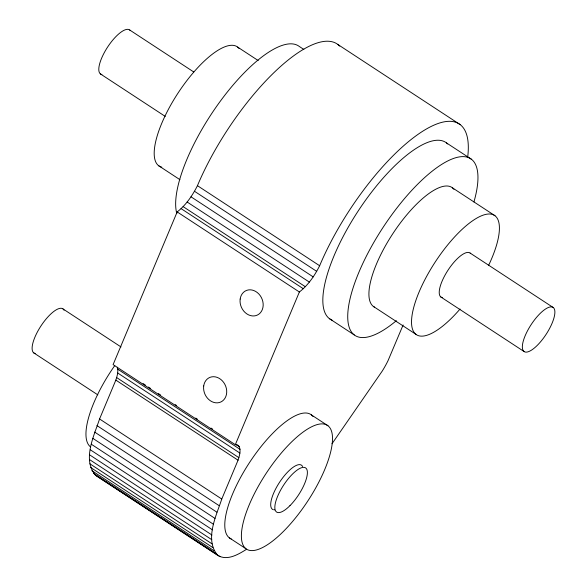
<?xml version="1.0" encoding="UTF-8"?>
<svg xmlns="http://www.w3.org/2000/svg" width="587" height="587" viewBox="0 0 587 587"><rect width="100%" height="100%" fill="white"/><g stroke="black" fill="none" stroke-linecap="round" stroke-linejoin="round"><path stroke-width="0.88" d="M246.503 549.315C238.344 554.429 227.11 561.209 217.682 555.309L95.483 475.235C82.121 459.46 94.081 435.73 99.57 418.971L115.844 380.112C117.121 376.01 118.713 371.476 117.29 367.22M217.682 555.309C204.327 539.541 216.287 515.804 221.769 499.045L238.051 460.193C239.43 455.872 241.008 451.065 239.305 446.619L237.691 445.041L235.306 444.689L113.1 364.615L177.179 211.922C185.998 205.046 192.463 195.574 197.445 185.668A131.84 44.561 -56.8 0 1 272.669 73.881A131.84 44.561 -56.8 0 1 339.682 46.079M235.306 444.689L299.377 291.996C308.204 285.121 314.661 275.655 319.644 265.742A131.84 44.561 -56.8 0 1 415.633 136.081A131.84 44.561 -56.8 0 1 467.685 157.162M403.108 324.993L388.014 360.712A41.919 14.169 -56.8 0 1 382.335 370.933L332 443.765M95.483 475.235L220.118 556.703M337.921 44.517L460.12 124.591M303.853 49.447L299.319 46.476A105.609 35.697 -56.8 0 0 220.14 101.441A105.609 35.697 -56.8 0 0 176.819 213.595M446.465 142.898L471.405 159.238M237.64 47.085L258.207 60.556M452.372 187.789L495.017 215.737M129.705 30.003L193.769 71.981M470.128 253.07L553.262 307.551A26.4 8.922 -56.8 0 1 537.472 345.171A26.4 8.922 -56.8 0 1 525.13 335.815A26.4 8.922 -56.8 0 1 553.262 307.551M100.428 73.925L165.255 116.409M440.852 297L523.986 351.474M197.445 185.668L319.644 265.742M158.585 165.681L179.908 179.659M373.317 306.392L415.963 334.341M194.488 191.274L316.694 271.355M190.995 196.814L313.201 276.895M187.143 202.016L309.342 282.09M183.115 206.617L305.313 286.698M181.097 208.627L303.296 288.701M177.179 211.922L299.377 291.996M329.344 318.602L354.284 334.942M311.33 414.862L327.957 425.751A73.925 24.984 -56.8 0 1 283.748 531.103A73.925 24.984 -56.8 0 1 249.189 504.901A73.925 24.984 -56.8 0 1 327.957 425.751M63.014 308.945L120.981 346.932M143.067 383.553L145.363 385.057M148.416 387.06L150.705 388.557M158.343 393.561L160.633 395.066M175.146 404.575L176.672 405.573M195.772 418.091L197.298 419.089M211.041 428.099L212.575 429.097M236.253 444.616L239.305 446.619M117.855 369.267L240.054 449.341M117.708 373.009L239.914 453.083M116.681 377.588L238.88 457.662M115.844 380.112L238.051 460.193M33.738 352.875L97.802 394.853M99.57 418.971L221.769 499.045M96.936 425.582L219.142 505.664M94.654 432.091L216.86 512.165M92.775 438.32L214.981 518.402M91.323 444.234L213.521 524.308M229.348 537.853L245.975 548.75M90.295 449.781L212.501 529.856M89.716 454.918L211.914 534.992M89.576 459.606L211.782 539.68M89.884 463.811L212.09 543.892M90.64 467.501L212.839 547.583M91.829 470.657L214.028 550.731M93.443 473.239L215.649 553.314M231.241 538.939A73.925 24.984 -56.8 0 1 250.385 461.228A73.925 24.984 -56.8 0 1 312.915 416.41M332.051 320.15A105.609 35.697 -56.8 0 1 358.129 211.063A105.609 35.697 -56.8 0 1 447.654 143.925M374.499 307.14A71.284 24.096 -56.8 0 1 394.178 231.645A71.284 24.096 -56.8 0 1 453.898 189.285M460.054 309.026A71.284 24.096 -56.8 0 1 412.162 314.669A71.284 24.096 -56.8 0 1 474.399 219.582A71.284 24.096 -56.8 0 1 488.575 265.441M442.312 297.602A26.4 8.922 -56.8 0 1 447.734 270.6A26.4 8.922 -56.8 0 1 470.693 253.628M90.515 446.883A73.925 24.984 -56.8 0 1 114.744 365.613M35.198 353.477A26.4 8.922 -56.8 0 1 41.251 325.506A26.4 8.922 -56.8 0 1 64.034 310.215M161.792 167.17A71.284 24.096 -56.8 0 1 177.729 93.531A71.284 24.096 -56.8 0 1 239.166 48.582M101.889 74.534A26.4 8.922 -56.8 0 1 107.311 47.525A26.4 8.922 -56.8 0 1 130.27 30.553M396.35 320.693A105.609 35.697 -56.8 0 1 350.41 297.264A105.609 35.697 -56.8 0 1 433.419 170.208A105.609 35.697 -56.8 0 1 473.929 201.95M273.006 509.604A26.4 8.922 -56.8 0 1 280.483 480.9A26.4 8.922 -56.8 0 1 302.621 466.562M274.672 509.861A26.4 8.922 -56.8 0 1 273.784 509.817M203.711 385.938A13.464 11.116 65 0 0 219.362 402.528A13.464 11.116 65 0 0 222.385 380.882A13.464 11.116 65 0 0 203.711 385.938M240.171 299.054A13.464 11.116 65 0 0 255.822 315.637A13.464 11.116 65 0 0 258.852 293.992A13.464 11.116 65 0 0 240.171 299.054M289.978 505.634A26.4 8.922 -56.8 0 0 305.761 468.015A26.4 8.922 -56.8 0 0 277.629 496.279A26.4 8.922 -56.8 0 0 289.978 505.634"/></g></svg>
